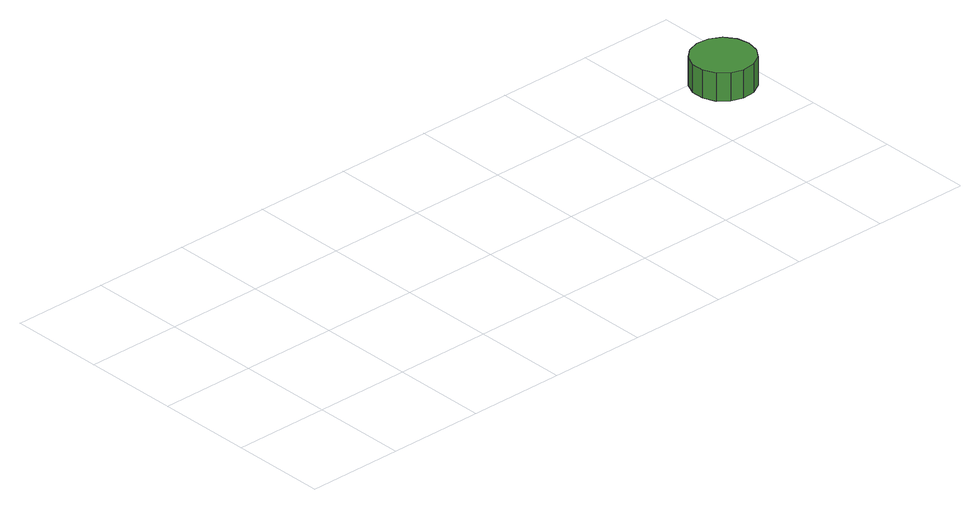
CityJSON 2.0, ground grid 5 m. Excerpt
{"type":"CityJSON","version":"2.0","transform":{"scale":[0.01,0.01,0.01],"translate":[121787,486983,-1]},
"CityObjects":{
"tree1":{"type":"SolitaryVegetationObject","attributes":{"function":"something"}},
"tree2":{"type":"SolitaryVegetationObject","attributes":{"function":"something"},"geometry":[{"type":"MultiSurface","lod":"1","boundaries":[[[0,1,2,3,4,5,6,7,8,9,10,11,12,13,14]],[[15,16,17,18,19,20,21,22,23,24,25,26,27,28,29]],[[0,29,28,1]],[[1,28,27,2]],[[2,27,26,3]],[[3,26,25,4]],[[4,25,24,5]],[[5,24,23,6]],[[6,23,22,7]],[[7,22,21,8]],[[8,21,20,9]],[[9,20,19,10]],[[10,19,18,11]],[[11,18,17,12]],[[12,17,16,13]],[[13,16,15,14]],[[14,15,29,0]]]}]}
},
"vertices":[
[3473,905,222],[3459,970,222],[3420,1024,222],[3362,1057,222],[3296,1064,222],[3232,1044,222],[3183,999,222],[3156,938,222],[3156,871,222],[3183,810,222],[3232,766,222],[3296,745,222],[3362,752,222],[3420,785,222],[3459,839,222],[3459,839,71],[3420,785,71],[3362,752,71],[3296,745,71],[3232,766,71],[3183,810,71],[3156,871,71],[3156,938,71],[3183,999,71],[3232,1044,71],[3296,1064,71],[3362,1057,71],[3420,1024,71],[3459,970,71],[3473,905,71]
]}
